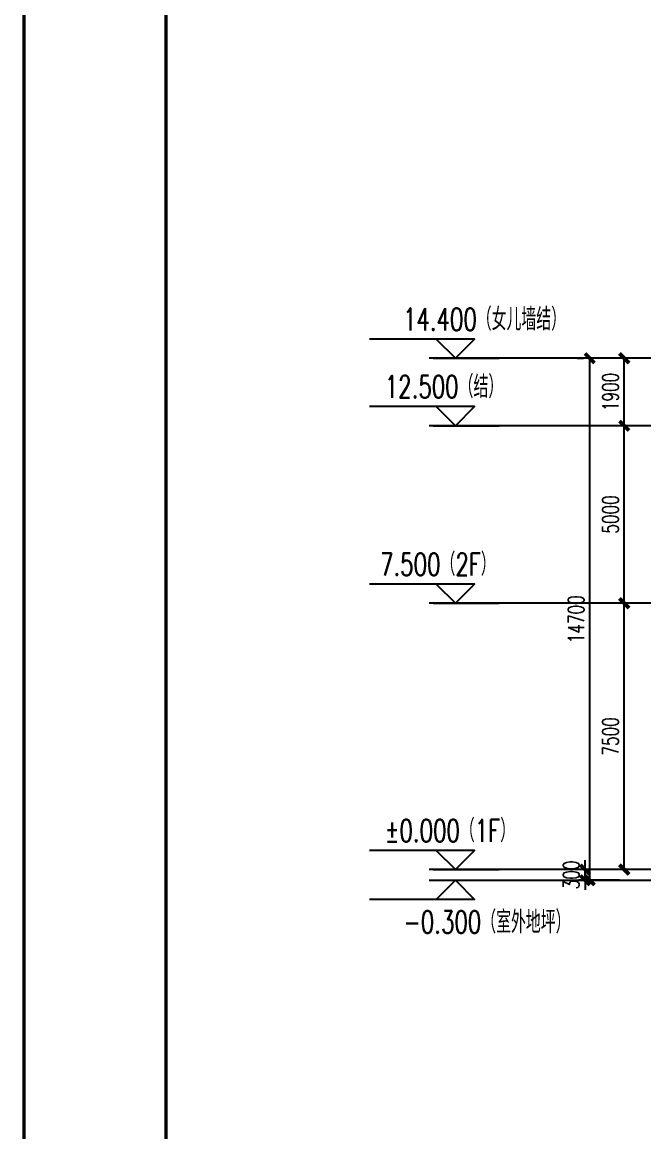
# Model space of a CAD drawing. Extents: x -2072575 to 87763, y 445513 to 805276.
# Drawn here: x -2072575 to -2055063, y 500408 to 531657 of the extents above; entities that cross this region are included whole.
import ezdxf
from ezdxf.enums import TextEntityAlignment as Align

# ---------------------------------------------------------------- set-up
doc = ezdxf.new("R2010")
doc.units = 0
doc.header["$LTSCALE"] = 1000
doc.linetypes.add('CENTER2', pattern=[28.575, 19.05, -3.175, 3.175, -3.175])
doc.linetypes.add('DOT', pattern=[0.25, 0, -0.25])
doc.layers.get('Defpoints').update_dxf_attribs({"color": 210})
for name, color, linetype in [('0-cxFrame', 155, 'Continuous'), ('3符号', 3, 'Continuous'), ('A-AXIS-DP', 126, 'Continuous'), ('AS-WALL', 40, 'Continuous'), ('DIM', 173, 'Continuous'), ('DOT', 8, 'DOT')]:
    doc.layers.add(name, color=color, linetype=linetype)
doc.layers.add('0-cxText', color=131, linetype='Continuous', lineweight=25)
doc.styles.add('cx_tuming', font='simhei.ttf')
doc.styles.add('cx_tuqian1', font='')
doc.styles.add('DHTEXT-1', font='romans.shx', dxfattribs={"width": 0.7, "bigfont": 'chinese.shx'})
doc.styles.add('卓越符号', font='ROMANS.shx', dxfattribs={"width": 0.7, "bigfont": 'CHINESE.shx'})
doc.styles.add('黑体', font='simhei.ttf', dxfattribs={"height": 12})
doc.styles.get('cx_tuqian1').set_extended_font_data('SimSun')
doc.dimstyles.new('ZN180', dxfattribs={"dimscale": 180, "dimtxt": 2.5, "dimasz": 1.5, "dimexe": 1, "dimexo": 2, "dimgap": 0.9, "dimtad": 1, "dimdec": 0, "dimdsep": 46, "dimtxsty": 'DHTEXT-1', "dimblk": 'ARCHTICK', "dimcen": 2.5, "dimclrd": 173, "dimclre": 173, "dimclrt": 7, "dimazin": 2, "dimtfac": 1, "dimtdec": 0, "dimtix": 1, "dimtmove": 2, "dimatfit": 3, "dimfxl": 0, "dimarcsym": 0})

# ---------------------------------------------------------------- blocks, each defined once
blk = doc.blocks.new('_ArchTick')
at = {"color": 0, "linetype": 'ByBlock', "const_width": 0.4}
blk.add_lwpolyline([(-0.5, -0.5), (0.5, 0.5)], dxfattribs=at)
blk = doc.blocks.new('*D2024')
at = {"layer": 'Defpoints', "color": 0, "ltscale": 1800, "transparency": 16777216}
for p in [(-2645, 14400), (-2645, 14400), (-2645, -300)]:
    blk.add_point(p, dxfattribs=at)
at = {"layer": 'DIM', "color": 173, "linetype": 'ByBlock', "lineweight": -2, "ltscale": 1800, "transparency": 16777216}
for p, q in [((-3005, 14400), (-2825, 14400)), ((-2645, -300), (-2645, 14400)), ((-3005, -300), (-2825, -300))]:
    blk.add_line(p, q, dxfattribs=at)
at = {"layer": 'DIM', "color": 173, "lineweight": -2, "ltscale": 1800, "transparency": 16777216, "xscale": 270, "yscale": 270, "zscale": 270}
for p, rotation in [((-2645, 14400), 90), ((-2645, -300), 270)]:
    blk.add_blockref('_ArchTick', p, dxfattribs=dict(at, rotation=rotation))
at = {"layer": 'DIM', "color": 7, "ltscale": 1800, "transparency": 16777216, "insert": (-3032, 7050), "char_height": 450, "attachment_point": 5, "rotation": 90, "style": 'DHTEXT-1'}
blk.add_mtext('14700', dxfattribs=at)
blk = doc.blocks.new('*D2025')
at = {"layer": 'Defpoints', "color": 0, "ltscale": 1800, "transparency": 16777216}
for p in [(-2779, 0), (-1445, 0), (-1445, -300)]:
    blk.add_point(p, dxfattribs=at)
at = {"layer": 'DIM', "color": 173, "linetype": 'ByBlock', "lineweight": -2, "ltscale": 1800, "transparency": 16777216}
for p, q in [((-1805, 0), (-2959, 0)), ((-2779, 0), (-2779, 270)), ((-2779, -300), (-2779, 0)), ((-1805, -300), (-2959, -300)), ((-2779, -300), (-2779, -570))]:
    blk.add_line(p, q, dxfattribs=at)
at = {"layer": 'DIM', "color": 173, "lineweight": -2, "ltscale": 1800, "transparency": 16777216, "xscale": 270, "yscale": 270, "zscale": 270}
for p, rotation in [((-2779, 0), 270), ((-2779, -300), 90)]:
    blk.add_blockref('_ArchTick', p, dxfattribs=dict(at, rotation=rotation))
at = {"layer": 'DIM', "color": 7, "ltscale": 1800, "transparency": 16777216, "insert": (-3166, -150), "char_height": 450, "attachment_point": 5, "rotation": 90, "style": 'DHTEXT-1'}
blk.add_mtext('300', dxfattribs=at)
blk = doc.blocks.new('*D2026')
at = {"layer": 'Defpoints', "color": 0, "ltscale": 1800, "transparency": 16777216}
for p in [(-1674, 7500), (-1445, 7500), (-1445, 0)]:
    blk.add_point(p, dxfattribs=at)
at = {"layer": 'DIM', "color": 173, "linetype": 'ByBlock', "lineweight": -2, "ltscale": 1800, "transparency": 16777216}
for p, q in [((-1805, 7500), (-1854, 7500)), ((-1674, 0), (-1674, 7500)), ((-1805, 0), (-1854, 0))]:
    blk.add_line(p, q, dxfattribs=at)
at = {"layer": 'DIM', "color": 173, "lineweight": -2, "ltscale": 1800, "transparency": 16777216, "xscale": 270, "yscale": 270, "zscale": 270}
for p, rotation in [((-1674, 7500), 90), ((-1674, 0), 270)]:
    blk.add_blockref('_ArchTick', p, dxfattribs=dict(at, rotation=rotation))
at = {"layer": 'DIM', "color": 7, "ltscale": 1800, "transparency": 16777216, "insert": (-2061, 3750), "char_height": 450, "attachment_point": 5, "rotation": 90, "style": 'DHTEXT-1'}
blk.add_mtext('7500', dxfattribs=at)
blk = doc.blocks.new('*D2027')
at = {"layer": 'Defpoints', "color": 0, "ltscale": 1800, "transparency": 16777216}
for p in [(-1674, 12500), (-1445, 12500), (-1445, 7500)]:
    blk.add_point(p, dxfattribs=at)
at = {"layer": 'DIM', "color": 173, "linetype": 'ByBlock', "lineweight": -2, "ltscale": 1800, "transparency": 16777216}
for p, q in [((-1805, 12500), (-1854, 12500)), ((-1674, 7500), (-1674, 12500)), ((-1805, 7500), (-1854, 7500))]:
    blk.add_line(p, q, dxfattribs=at)
at = {"layer": 'DIM', "color": 173, "lineweight": -2, "ltscale": 1800, "transparency": 16777216, "xscale": 270, "yscale": 270, "zscale": 270}
for p, rotation in [((-1674, 12500), 90), ((-1674, 7500), 270)]:
    blk.add_blockref('_ArchTick', p, dxfattribs=dict(at, rotation=rotation))
at = {"layer": 'DIM', "color": 7, "ltscale": 1800, "transparency": 16777216, "insert": (-2061, 10000), "char_height": 450, "attachment_point": 5, "rotation": 90, "style": 'DHTEXT-1'}
blk.add_mtext('5000', dxfattribs=at)
blk = doc.blocks.new('*D2028')
at = {"layer": 'Defpoints', "color": 0, "ltscale": 1800, "transparency": 16777216}
for p in [(-1674, 14400), (-1445, 14400), (-1445, 12500)]:
    blk.add_point(p, dxfattribs=at)
at = {"layer": 'DIM', "color": 173, "linetype": 'ByBlock', "lineweight": -2, "ltscale": 1800, "transparency": 16777216}
for p, q in [((-1805, 14400), (-1854, 14400)), ((-1674, 12500), (-1674, 14400)), ((-1805, 12500), (-1854, 12500))]:
    blk.add_line(p, q, dxfattribs=at)
at = {"layer": 'DIM', "color": 173, "lineweight": -2, "ltscale": 1800, "transparency": 16777216, "xscale": 270, "yscale": 270, "zscale": 270}
for p, rotation in [((-1674, 14400), 90), ((-1674, 12500), 270)]:
    blk.add_blockref('_ArchTick', p, dxfattribs=dict(at, rotation=rotation))
at = {"layer": 'DIM', "color": 7, "ltscale": 1800, "transparency": 16777216, "insert": (-2061, 13450), "char_height": 450, "attachment_point": 5, "rotation": 90, "style": 'DHTEXT-1'}
blk.add_mtext('1900', dxfattribs=at)
blk = doc.blocks.new('*U137')
at = {"ltscale": 10}
blk.add_line((3.48, 0), (-6.85, 0), dxfattribs=at)
blk.add_lwpolyline([(3, 3), (0, 0), (-3, 3), (13.45, 3)])
at = {"color": 0, "style": '卓越符号', "width": 0.7, "flags": 8}
blk.add_attdef('±0.000', text='', height=3.5, dxfattribs=at).set_placement((13.45, 4.35), align=Align.RIGHT)
blk = doc.blocks.new('*U138')
at = {"ltscale": 10}
blk.add_line((3.48, 0), (-6.85, 0), dxfattribs=at)
blk.add_lwpolyline([(3, -3), (0, 0), (-3, -3), (13.45, -3)])
at = {"color": 0, "style": '卓越符号', "width": 0.7, "flags": 8}
blk.add_attdef('±0.000', text='', height=3.5, dxfattribs=at).set_placement((13.45, -7.85), align=Align.RIGHT)
blk = doc.blocks.new('TK22.A1 L(Dragon)')
at = {"layer": '0-cxFrame', "color": 7, "const_width": 0.5}
blk.add_lwpolyline([(0, 0), (-841, 0), (-841, 594), (0, 594)], close=True, dxfattribs=at)
at = {"layer": '0-cxFrame', "const_width": 0.5}
blk.add_lwpolyline([(-80, 10), (-821, 10), (-821, 584), (-80, 584)], close=True, dxfattribs=at)
at = {"style": '黑体', "flags": 4}
blk.add_attdef('图幅', text='', height=3.3, dxfattribs=at).set_placement((-40, 3), align=Align.RIGHT)
at = {"layer": '0-cxText', "flags": 4}
for tag, height, style, p in [('建设单位', 3.5, 'cx_tuming', (-45, 240)), ('项目名称', 3.5, 'cx_tuming', (-45, 210)), ('子项名称', 3.5, 'cx_tuming', (-45, 180)), ('工程编号', 3.3, 'cx_tuqian1', (-35, 165)), ('图名1', 3.5, 'cx_tuming', (-45, 87)), ('图名2', 3.5, 'cx_tuming', (-45, 79)), ('图名3', 3.5, 'cx_tuming', (-45, 71)), ('出图日期', 3.3, 'cx_tuqian1', (-39, 60)), ('专业', 3.3, 'cx_tuqian1', (-55, 52)), ('图号', 3.3, 'cx_tuqian1', (-55, 44)), ('版次', 3.3, 'cx_tuqian1', (-20, 44))]:
    blk.add_attdef(tag, text='', height=height, dxfattribs=dict(at, style=style)).set_placement(p, align=Align.MIDDLE)
at = {"layer": 'Defpoints', "color": 6, "flags": 4}
for tag, height, style, p in [('tufu', 3.3, '黑体', (-12, 12)), ('dwfname', 4, 'cx_tuqian1', (-80, 3))]:
    blk.add_attdef(tag, text='', height=height, dxfattribs=dict(at, style=style)).set_placement(p, align=Align.RIGHT)
blk = doc.blocks.new('20250821135809')
at = {"layer": 'DOT', "linetype": 'CENTER2', "ltscale": 18}
for p, q in [((12040.2, 14400), (-7168.5, 14400)), ((12040.2, 12500), (-7168.5, 12500)), ((12040.2, 7500), (-7168.5, 7500)), ((132193.4, 0), (-7168.5, 0))]:
    blk.add_line(p, q, dxfattribs=at)
at = {"layer": '3符号', "color": 7}
ref = blk.add_blockref('*U137', (-6429.8, 14400), dxfattribs=dict(at, xscale=-180, yscale=180, zscale=180))
ref.add_attrib('±0.000', '14.400（女儿墙结）', dxfattribs={"layer": '0', "color": 0, "height": 630, "style": '卓越符号', "width": 0.7}).set_placement((-3314.5, 15183), align=Align.RIGHT)
ref = blk.add_blockref('*U137', (-6429.8, 12500), dxfattribs=dict(at, xscale=-180, yscale=180, zscale=180))
ref.add_attrib('±0.000', '12.500（结）', dxfattribs={"layer": '0', "color": 0, "height": 630, "style": '卓越符号', "width": 0.7}).set_placement((-5083.1, 13283), align=Align.RIGHT)
ref = blk.add_blockref('*U137', (-6429.8, 7500), dxfattribs=dict(at, xscale=-180, yscale=180, zscale=180))
ref.add_attrib('±0.000', '7.500（2F）', dxfattribs={"layer": '0', "color": 0, "height": 630, "style": '卓越符号', "width": 0.7}).set_placement((-5294.7, 8283), align=Align.RIGHT)
ref = blk.add_blockref('*U137', (-6429.8, 0), dxfattribs=dict(at, xscale=-180, yscale=180, zscale=180))
ref.add_attrib('±0.000', '±0.000（1F）', dxfattribs={"layer": '0', "color": 0, "height": 630, "style": '卓越符号', "width": 0.7}).set_placement((-4748.7, 783), align=Align.RIGHT)
ref = blk.add_blockref('*U138', (-6429.8, -300), dxfattribs=dict(at, xscale=-180, yscale=180, zscale=180))
ref.add_attrib('±0.000', '-0.300（室外地坪）', dxfattribs={"layer": '0', "color": 0, "height": 630, "style": '卓越符号', "width": 0.7}).set_placement((-3188.5, -1792.6), align=Align.RIGHT)
at = {"layer": 'DIM', "ltscale": 1800}
for p1, p2, distance, picture, middle in [((-2645.5, -300), (-2645.5, 14400), 0, '*D2024', (-3032.5, 7050)), ((-1445.5, 12500), (-1445.5, 14400), 228.8, '*D2028', (-2061.3, 13450)), ((-1445.5, 7500), (-1445.5, 12500), 228.8, '*D2027', (-2061.3, 10000)), ((-1445.5, 0), (-1445.5, 7500), 228.8, '*D2026', (-2061.3, 3750)), ((-1445.5, -300), (-1445.5, 0), 1333.3, '*D2025', (-3165.8, -150))]:
    dim = blk.add_aligned_dim(p1=p1, p2=p2, distance=distance, dimstyle='ZN180', dxfattribs=at)
    dim.commit()
    dim.dimension.update_dxf_attribs({"geometry": picture, "text_midpoint": middle})

msp = doc.modelspace()

# ---------------------------------------------------------------- linework, layer by layer
at = {"layer": 'AS-WALL'}
msp.add_line((-2061108.4, 507492.9), (-1921746.5, 507492.9), dxfattribs=at)

# ---------------------------------------------------------------- block references
at = {"layer": '0-cxFrame', "xscale": 200, "yscale": 200, "zscale": 200}
msp.add_blockref('TK22.A1 L(Dragon)', (-1904324.8, 472257.2), dxfattribs=at)
at = {"layer": 'A-AXIS-DP', "ltscale": 2800}
msp.add_blockref('20250821135809', (-2053939.9, 507792.9), dxfattribs=at)

doc.saveas('drawing.dxf')
